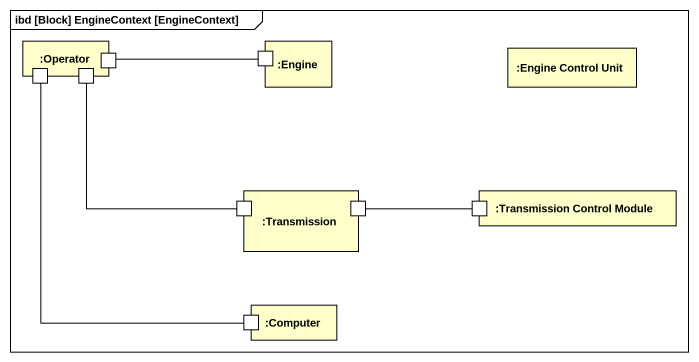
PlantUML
@startuml
mainframe ibd [Block] EngineContext [EngineContext]
rectangle ":Operator" as Operator {
  port " " as port1
  port " " as port3
  port " " as port4
}
rectangle ":Engine" as Engine {
  port " " as port2
}
rectangle ":Engine Control Unit" as Engine_Control_Unit
rectangle ":Transmission" as Transmission {
  port " " as port5
  port " " as port6
}
rectangle ":Transmission Control Module" as Transmission_Control_Module {
  port " " as port7
}
rectangle ":Computer" as Computer {
  port " " as port8
}
port1 -right- port2
port3 -- port8
port4 -- port5
port6 -right- port7
@enduml
